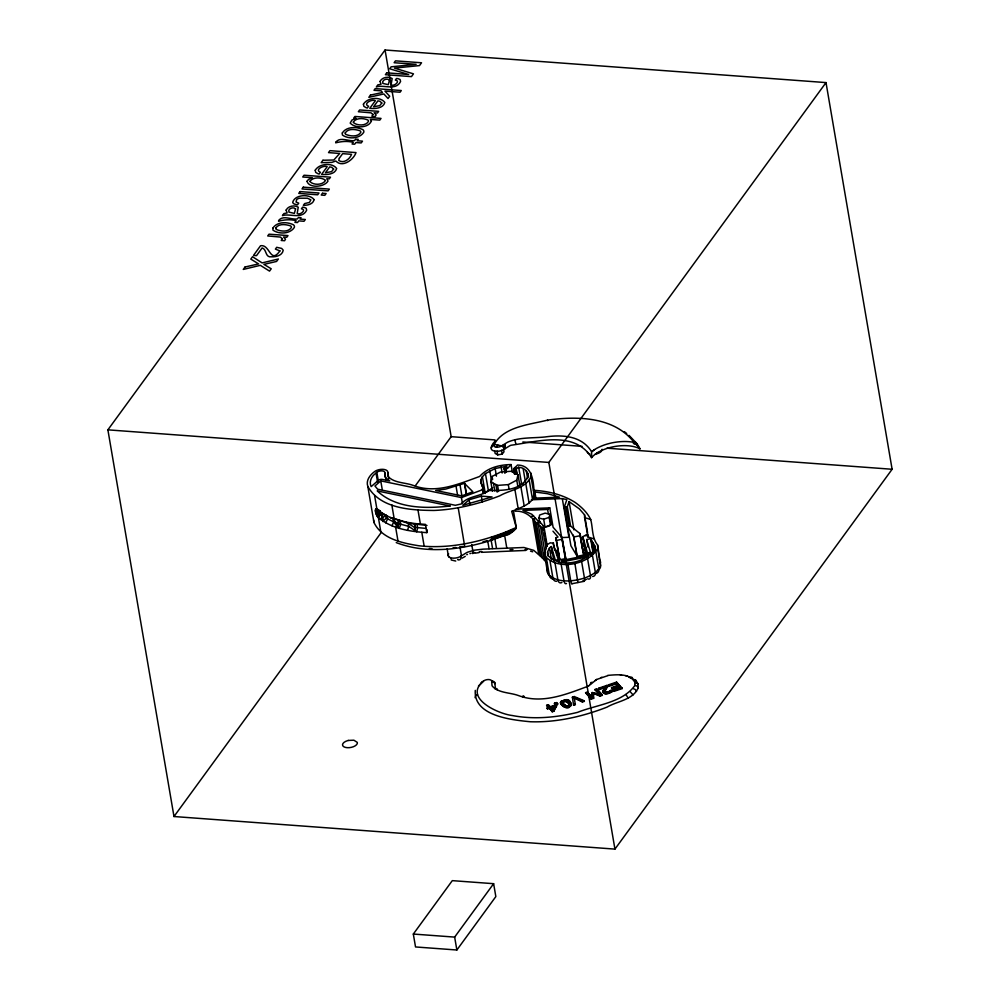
<?xml version="1.0" encoding="UTF-8"?>
<svg xmlns="http://www.w3.org/2000/svg" width="1000" height="1000" viewBox="0 0 1000 1000"><rect width="100%" height="100%" fill="white"/><g stroke="black" fill="none" stroke-linecap="round" stroke-linejoin="round"><path stroke-width="1.5" d="M602.263 694.688L596.737 688.875L595.125 689.425L599.875 694.438L592.225 692.537L592.075 697.1L587.325 692.1L585.588 692.688L591.225 699.15L593.625 698.325L593.575 693.375L599.9 695.5L602.263 694.688L602.362 695.337L600.013 696.137L593.575 693.375M380.45 519.513L382.575 515.85L380.6 514.15L380.337 512.6L375.387 510.825L380.075 511.062C372.987 504.825 375.5 514.538 377.837 517.188C391.25 528.7 409.738 531.538 426.825 532.638L427.287 529.9M592.238 696.225L592.225 692.537M634.65 442.013L634.075 442.375A31.8 15.613 -9.7 0 0 594.562 449.588L591.613 451.737L591.575 457.65A28.775 14.125 -9.7 0 1 639.987 448.812L634.65 442.013L633.9 442.137C613.737 416.475 577.038 416 547.45 420.138C529.15 424.812 503.387 426.538 493.787 445.188A3.013 2.575 13.4 0 0 491.25 447.962A7.512 3.688 -9.7 0 0 494.963 451.188A7.512 3.688 -9.7 0 0 503.2 449.825L509.562 445.9A11.638 5.713 -9.7 0 1 511 445.25C537.175 441.7 574.487 430.112 591.575 457.65M560.513 702.625C575.425 690.825 572.275 719.188 560.513 702.625L560.8 703.9M560.562 702.05L560.625 703.263C562.362 707.3 569.663 708.225 571.25 703.925L570.662 702.6M502.025 536.213L507.25 534.438L507.337 533.5M513.425 510.725L511.662 511.188L516.287 527.487L505.962 531.938C503.663 539.7 515.125 530.588 516.287 527.487L513.425 510.725C521.125 507.238 531.062 504.663 534.275 495.875C533.612 483.925 533.663 465.188 517.487 465.05C516.975 466.275 511.287 469.438 514.938 469.725C519.637 464.175 528.35 469.875 528.462 476.675M607.775 675.387C616.025 674.762 629.825 672.825 634.85 682.325L634.9 685.438C622.425 702.9 596.438 704.75 577.562 712.362C556.25 717.537 533.837 719.7 512.163 715.5C498.2 713.888 462.713 697.8 483.625 680.987A4.562 2.237 -9.7 0 1 488.35 679.55A4.562 2.237 -9.7 0 1 491.688 680.987L492 685.438A14.512 7.125 -9.7 0 0 492.5 686.4C499 693.2 509.938 692.438 518.3 695.5C542.025 704.475 566.275 694.3 588.488 686.075L596.587 679.5L607.938 675.612M595.175 680.525L596.587 679.5M562.275 702.163C564.663 696.875 573.875 706.425 566.213 705.85C554.75 695.688 569.237 713.125 569.388 703.962M562.337 701.787L562.487 703.2M504.787 446.15L504.963 445.138L504.787 446.15L503.725 445.138L500.913 446.287A4.475 2.2 -9.7 0 1 496.525 447.163L495.525 447.013A4.475 2.2 -9.7 0 1 493.787 445.188M475.275 690.387C473.475 716.1 511.838 719.925 530.312 721.75C556.6 722.613 582.663 716.562 607.062 707.113C617.238 701.087 633.013 700.05 638.237 687.825L637.975 683.688L634.85 682.325M416.737 531.862L417.6 527.762L417.075 524.675L415.325 523.612L406.125 522.15L390.538 517.537L408.2 523.275L426.987 525.45M492.425 491.163L490.863 482.013L492.088 476.475L500.538 472.013L511.3 471.262L517.987 474.613L520.062 486.812M517.8 486.25L516.763 480.15L517.987 474.613M481.7 682.337L483.625 680.987M538.95 518.05L539.675 514.987L545.15 513.125L549.9 514.3L551.225 522.05L550.5 525.1L545.025 526.962L543.7 519.225L538.95 518.05L539.837 523.2M543.525 526.962A6.012 2.95 -9.7 0 0 550.5 525.1L549.175 517.362L549.9 514.3M480.75 683.3L482.812 681.812M601.175 677.475L601.95 677.225M407.525 530.4L408.725 526.362L408.2 523.275L406.125 522.15M534.85 491.987L532.712 498.212L559.513 497.175L547.463 493.675L534.85 491.987L535.862 497.938M583.162 538.125L586.475 557.475L585.65 554.637L577.2 556.312L570.913 545.8L564.3 507.088L566.862 499.625L562.3 498.587L531.388 499.775M587.075 554.675L583.562 554.338L583.763 555.013L579.812 533.475L570.612 526.112L567.3 506.763L569.075 501.575L579.375 508.888L584.538 514.812L587.587 532.675M506.562 468.713A1.5 0.737 -9.7 0 0 506.887 467.788A1.5 0.737 -9.7 0 0 505.262 467.6L504.237 468.8L506.763 468.65A5.75 2.825 -9.7 0 0 508.062 467.925L511.062 464.575C499.762 464.688 487.375 467.738 479.625 476.475C458.462 484.062 435.712 494.175 413.175 485.387C405.2 482.413 394.762 483.212 388.425 476.887A11.638 5.713 -9.7 0 1 388.038 476.112L387.75 471.7A7.512 3.688 -9.7 0 0 382.25 469.312A7.512 3.688 -9.7 0 0 374.462 471.688C369.95 475.1 365.763 480.387 367.8 486.375L373.975 522.5C381.887 539.062 402.663 543.175 419.113 545.8C448.675 549.012 478.475 542.575 505.962 531.938M491.25 447.962L492.9 443.725L495.712 440.412M397.7 527.288L397.175 524.2L398.45 520.662L398.975 523.75L397.7 527.288L393.688 521.9L393.162 518.812L384.263 514.562L376.362 509.1M399.25 528.337L400.737 524.375L400.213 521.287L397.837 520.087M605.237 691.663L605.925 692.675L604.925 690.562L607.65 686.225L606.875 685.413L598.837 688.162L599.587 689.475L605.975 687.288M607.65 686.225L605.325 690.438L605.35 692.3M605.812 692.025L608.387 691.862L611.013 690.3L612.013 691.737L608.125 693.5L605.075 693.688L603.612 692.95L603.062 690.913L605.875 686.637L599.475 688.825L598.837 688.162M603.862 689.325L603.175 691.562L604.963 693.037L608.013 692.85L611.9 691.087M391.95 525.788L393.688 521.9L396.037 522.725M483.775 493.263L482.475 485.637L480.9 483L480.85 479.9L482.4 476.688L485.45 473.587L495.15 468.537L506.938 466.163L505.262 467.6M448.65 553.8L448.162 554.8A6.037 5.15 13.4 0 0 448.587 556.125M367.8 486.375C380.325 508.837 411.1 510.25 433.975 510.462C456.575 509.525 478.75 503.963 499.787 495.812C509.975 489.787 525.75 488.75 530.975 476.525L530.913 473.038M553.6 579.1A6.037 5 -43.5 0 1 549.362 575.5L547.513 572.362L544.65 555.588L544.587 552.1L546.337 548.475L542.312 528.362L537.175 522.875L536.362 523.062C531.4 516.125 524.188 510.5 515.112 511.2M587.962 546.975L586.688 539.525L590.638 538.713L594.663 545.625L594.712 548.725C586.237 563.538 558.837 568.587 547.612 555L547.562 551.9L549.462 547.962L551.375 546.575L555.337 560.237L558.288 559.65L558.787 562.625M544.65 555.588C557.125 571.025 588.288 565.025 597.688 548.525L597.625 545.037C591.812 537.825 592.95 528.05 590.725 519.525C587.288 512.45 581.438 506.938 575.112 502.4C562.7 494.562 548.025 491.087 533.488 490.288M385.662 522.812L387.612 519.025L387.088 515.938L379.038 511.262M560.675 702.7L562.062 700.625M555.163 705.875L552.938 709.65L550.775 707.375L555.163 705.875L553.787 709.038M586.95 686.6L588.488 686.075M546.962 707.85L549.1 707.95L552.125 711.137L553.737 710.588L556.712 705.612L555.925 704.788L550.188 706.75L548.288 704.75L546.613 705.325L548.612 707.975L547.075 708.5L548.5 707.325L546.613 705.325M549.1 707.95L552.238 711.787L553.85 711.237L556.712 705.612M562.45 702.425L566.263 701.5L569.5 704.613M107.888 429.85L385.062 50L826.012 82.587L892.113 469.263L614.938 849.112L173.988 816.525L107.888 429.85L548.837 462.438L826.012 82.587M173.988 816.525L381.175 532.587M415.25 485.887L451.163 436.675L385.062 50M496.388 447.15L497.887 445.1M522.75 696.7L522.863 696.55A3 1.175 -85.8 0 1 524.05 696.525M413.325 934.05L452.3 880.638L493.625 883.688L495.838 896.587L456.863 950L415.525 946.95L413.325 934.05L454.65 937.1L493.625 883.688M494.688 450.838L495.138 453.413L497.738 454.888L502.175 454.087L504 451.812L503.562 449.237M542.312 528.362L543.938 526.538L539.913 521.938L536.362 523.062L542.325 557.9L546.65 562.537M545.625 547.725L547.25 545.887L543.938 526.538M377.837 517.188L380.6 514.15L375.513 511.85L380.337 512.6M376.037 473.113L376.85 472.287A4.475 2.2 -9.7 0 1 381.5 470.875A4.475 2.2 -9.7 0 1 384.787 472.287L385.1 476.725A14.588 7.163 -9.7 0 0 385.6 477.7L389.75 480.95L382.413 479.438A3 1.475 -9.7 0 0 378.3 480.375L371.15 486.637C368.75 481.637 371.675 475.925 376.037 473.113L377.575 482.038M486.287 492.425L492.675 487.575M481.725 682.987L478.488 686M620.175 674.8L621.562 675.263M594.562 449.588L591.613 451.737C581.625 435.45 561.95 434.525 544.95 436.987C533.025 438.188 520.513 437.175 509.137 441.55A14.588 7.163 -9.7 0 0 507.35 442.35L501.725 445.775M386.238 518.162L382.875 521.45L382.35 518.362L385.7 515.075L386.238 518.162L393.688 521.9M519.788 485.363L521.475 483.713L523.8 484.525M482.475 485.637L482.863 488.95L480.9 490.325L461.45 497.587L380.763 480.887L374.95 485.988L377.638 489.212L455.363 505.3L461.325 503.938C468.038 495.6 480.15 497.1 488.175 490.538C501.912 490.5 520.737 491.062 528 476.725L527.938 473.625M469.087 499.8L462.837 505.3L492.062 496.938L481.375 496.15L469.087 499.8L469.85 504.275M610.062 691.05L612.013 691.737M539.1 522.137L531.85 514.263L522.925 510.412L547.612 509.462L549.775 507.863L553.088 527.212L561.925 537.45L565.75 558.6L559.775 559.788L555.837 537.863L558.025 537.038L552.95 531.163M504.963 445.138L502.362 446.012L504.3 445.6L504.963 448.688M377.25 516.35L380.6 514.15L375.788 513M504.562 448.95L504.837 447.962M447.137 548.787L448.162 554.8A7.512 3.688 -9.7 0 0 451.887 558.025A7.512 3.688 -9.7 0 0 460.112 556.663L466.488 552.737A11.638 5.713 -9.7 0 1 467.912 552.087L474.412 550.175L483.075 549.15L523.95 547.487L533.837 550.388L542.325 557.9M504.363 448.263L504.663 447.163M502.987 446.413L504.487 446.35M458.1 559.412L457.688 559.675A6.012 3.413 57.4 0 0 461.05 556.062M462.362 558.088L463 557.688M522.3 696.425L523.975 696.513M463.6 557.312L465.25 556.35M625.588 675.638L627.625 676.2M490.863 482.013L497.587 485.387L508.312 484.613L516.763 480.15M586.062 556.05L582.75 536.7L587.837 534.163L587.913 536.925L594.038 538.888M559.538 558.812L559.725 559.6M507.25 534.438L507.912 534.138L507.275 534.25M516.213 528.225L506.062 532.587L491.562 537.775L491.463 537.125M513.625 530.95L491.625 539.362L491.613 538.375L515.725 529.05L514.475 529.25M512.025 531.987L490.487 540.05M510.112 533.05L490.737 540.237M586.5 579.3L583 580.788A6.037 1.638 71.1 0 0 584.462 578.1C590.85 575.612 598.1 572.238 600.55 565.3L597.625 545.037M607.45 692.1L608.5 692.513L609.275 691.488M530.887 516.638L533.538 515.612M504.237 468.8L505.562 468.288M535.45 518.438L532.762 519.412L538.713 554.25M630.025 677.25L631.788 677.163L632.775 678.637L629.038 677.275M466.725 554.7L467.488 554.425M491.613 538.913L514.587 530.013M490.213 539.763L496.55 537.5M490.962 540.337L505.7 535.1M464.425 483.338L472.863 491.763L461.812 495.875L435.662 490.462L445.838 489.05L464.425 483.338L466.463 495.238M543.7 519.225L549.175 517.362M554.487 703.312L556.575 702.6L557.638 703.713L555.662 705.075L554.487 703.312L555.662 705.075M574.237 697.875L575.325 704.575L573.562 705.175L572.413 697.188L574.275 696.55L584.275 700.837L582.525 702.113L574.237 697.875L582.413 701.475L584.275 700.837M608.413 684.887L616.538 682.113L622.175 688.562L614.038 691.35L613.275 690.013L619.675 687.825L618.162 686.237L612.2 688.275L611.55 687.588L617.513 685.55L615.462 683.388L609.062 685.575L608.413 684.887L609.175 686.225L615.575 684.038L617.625 686.188L611.663 688.225L611.55 687.588M554.6 703.962L556.688 703.25L557.75 704.362M595.125 689.425L595.225 690.075L596.85 689.525L602.362 695.337M598.95 688.8L606.975 686.062L607.75 686.875M608.513 685.537L615.3 683.213M555.55 704.425L557.638 703.713M548.288 704.75L550.288 707.4L554.6 705.925M547.075 708.5L549.212 708.6M550.775 707.375L550.887 708.025L555.275 706.525M611.663 688.225L612.312 688.913L618.275 686.875L619.788 688.475L613.387 690.662M585.588 692.688L591.112 698.5L593.513 697.675L593.625 698.325M613.275 690.013L613.925 690.7L622.062 687.925M537.175 522.875L539.913 521.938L536.362 523.062M477.5 694.513L475.6 695.675L475.062 697.675M469.9 553.638L470.775 553.375M494.963 688.812L496.825 688.787L497.413 689.912M376.688 515.325L380.6 514.15L378.425 517.775L380.775 531.675M482.912 541.862L487.3 540.6M491.163 540.337C460.75 549.775 426.688 554.312 396.238 542.6M563.112 700.888L566.975 700.562L566.875 699.912M584.05 581.325L571.875 583.75M633.188 679.538L635.737 680.025L638.188 684.325M472.25 552.938L474.7 552.45M562.45 539.25L556.462 540.438L555.837 537.863M570.612 526.112L567.612 526.438L573.888 536.962L580.45 535.662M587.487 553L590.425 552.413M582.75 536.7L587.712 553.787L590.662 553.2L591.163 556.175M558.288 559.65L552.863 542.975A3.663 1.8 -9.7 0 1 550.312 542.75L546.587 545.075L547.25 545.887M564.3 507.088L567.3 506.763M474.875 553.2L479.1 552.587M453.013 547.875L455.925 547.45M460.3 546.825L463.212 546.4M479.288 551.775L481.788 551.512M481.488 552.337L525.913 550.425M509.988 549.688L512.95 549.538M515.875 509.175L549.775 507.863M561.188 537.587L568.913 537.288L562.3 498.587M585.25 552.775L583.125 552.825L579.812 533.475M491.688 681.462L494.812 683.012L495.3 687.412M376.188 514.175L380.6 514.15L375.85 513.188M501.812 535.612L504.175 535.612M498.938 536.737L499.762 536.737M455.763 561.05L451.2 559.987M634.9 685.438L637.087 686.062L638.237 687.825M525.1 549.475L527.212 549.6M451.163 436.675L494.787 439.9M522.837 441.975L582.05 446.35M606.975 448.188L892.113 469.263M415.325 523.612L425.425 524.388L426.825 532.638M426.262 528.438L415.087 527.362L414.562 524.275L415.375 530.825L408.725 526.362L398.975 523.75M429.3 548.45L431.975 548.663M592.225 682.288L590.7 682.625L590.337 684.287M585.163 535.5L587.888 535.837M633.35 688.662L635.388 689.562L636.5 691.438M375.425 510L380.075 511.062L375.925 509.1M530.538 551.163L532.688 551.8M584.538 514.812L584.6 517.575L590.725 519.525M593.387 692.825L598.663 694.638M633.325 443.462L637.188 444.837L635.375 442.062M375.6 509.4L378.95 510.65M630.288 691.775L633.05 694.938M575.812 697.812L584.375 701.488M384.263 514.562L387.088 515.938M633.663 442.85L637.188 444.837L633.9 442.137M408.2 523.275L414.85 527.737M625.925 694.562L628.162 698.062M633.95 679.488L636.312 681.2M624.375 431.688L626.688 433.525M629.012 435.363L637.163 443.888L639.987 448.812M581.475 544.025L585.988 547.6M504.888 467.713L506.238 468.862M497.025 689.575L495.7 688.188A11.638 5.713 -9.7 0 1 495.538 687.938M622.175 688.562L616.538 682.113M595.225 690.075L599.038 694.087M591.237 696.75L587.325 692.1M550.887 708.025L552.325 709.538M555.237 549.338L559.3 554.038M503.55 446.95L504.025 447.575M393.162 518.812L397.175 524.2M599.25 559.712L600.487 561.8A6.037 5.25 -16.2 0 1 600.525 563.175M514.7 439.725L515.837 443.675M577.875 582.513L574.862 563.125M586.688 539.525L590.662 553.2M565.75 558.6L561.925 537.45M464.738 546.525L458.212 507.812M547.537 420.15L547.625 420.625M597.688 548.525L600.55 565.3A6.037 5.15 13.4 0 1 598.337 569.963M595.938 552.15L598.8 568.913A6.037 4.688 36.1 0 1 596.788 573.175M594.663 545.625L595.425 550.087M618.162 686.237L618.275 686.875M592.888 542.663L594.425 551.587M591.163 539.637L593.45 553.038M615.462 683.388L615.575 684.038M590.638 538.713L593.188 553.6M592.5 555.638L595.363 572.413A6.037 3.925 51.5 0 1 592.663 576.5M584.6 517.575L587.913 536.925M613.925 690.7L614.038 691.35M612.2 688.275L612.312 688.913M611.225 690.913L611.112 690.263L611.125 690.938M587.712 553.787L588.225 556.763M610.625 690.638L610.725 691.287M610.612 691.838L610.725 692.487M587.6 558.763L590.475 575.538A6.037 2.875 62.5 0 1 587.663 578.787M609.062 685.575L609.175 686.225M609.763 692.25L609.875 692.9M608.9 692.588L609.012 693.225M608.387 691.862L608.5 692.513M606.875 685.413L606.975 686.062M608.013 692.85L608.125 693.5M580.262 534.987L583.312 552.85M607.175 693.025L607.288 693.675M606.575 692.175L606.688 692.812M605.837 688.7L605.95 689.35M606.388 693.125L606.487 693.763M605.212 689.788L605.325 690.438M605.638 693.125L605.75 693.775M604.925 690.562L605.05 691.8M604.963 693.037L605.075 693.688M604.388 692.875L604.5 693.525M581.587 561.325L584.45 578.088C573.212 581.375 559.212 583.288 549.388 575.5L546.512 558.725M603.9 692.638L604 693.275M603.362 690.15L603.475 690.788M603.5 692.312L603.612 692.95M569.075 501.575L573.913 529.862M573.888 536.962L577.2 556.312M573.362 535.163L576.675 554.513M599.475 688.825L599.587 689.475M599.9 695.5L600.013 696.137M565.837 506.825L569.15 526.175M596.737 688.875L596.85 689.525M591.112 698.5L591.225 699.15M567.875 564.05L570.737 580.825A6.037 1.075 86.2 0 0 572.137 583.525M548.837 462.438L614.938 849.112M561.112 564.05L563.987 580.812A6.037 2.375 -85.8 0 0 566.5 583.513M556.225 539.462L559.775 559.788M582.413 701.475L582.525 702.113M553.413 542.863L554.675 550.312M547.612 509.462L548.375 513.925M555.037 563.1L557.9 579.875A6.037 3.5 -76 0 0 561.912 582.487M551.375 546.575L553.913 561.462M551.388 550.087L551.9 553.062M549.462 547.962L551.5 559.875M574.275 696.55L572.525 697.837L572.413 697.188M575.325 704.575L575.225 703.938L573.562 705.175M550.062 561.287L552.925 578.062A6.037 4.4 -62.8 0 0 556.663 581.3M543.275 525.725L544.038 530.188M544.55 533.162L545.05 536.138M545.562 539.125L546.075 542.1M547.562 551.9L548.325 556.362M571.075 703.3L571.362 704.575M571.2 704.5L571.312 705.138M540.475 526.413L545.625 556.512M570.925 705.013L571.038 705.65M544.587 552.1L545.375 556.675M546.938 565.825L547.513 572.362A6.037 5.25 -16.2 0 0 549.275 575.262M570.037 701.85L570.15 702.487L569.288 701.15M570.425 705.487L570.538 706.125M530.975 476.525L534.275 495.875M569.7 705.913L569.812 706.562M568.513 700.6L568.625 701.237L567.712 700.188M569.138 703.512L569.25 704.15M538.2 523.962L544.375 560.087M569.188 705.088L569.3 705.738M568.763 705.387L568.875 706.038M568.75 706.3L568.862 706.938M568.138 705.65L568.25 706.3M567.212 701.462L567.325 702.1M529.225 480.15L532.537 499.5M566.712 701.112L566.825 701.762M567.712 706.587L567.812 707.237M567.438 705.837L567.55 706.488M565.988 699.788L566.1 700.425M566.15 700.85L566.263 701.5M566.8 705.9L566.912 706.55M526.287 470.838L527.587 478.462M565.588 700.688L565.7 701.338M566.712 706.75L566.825 707.387M566.213 705.85L566.325 706.5M534.5 521.125L540.45 555.962M565.05 699.788L565.163 700.438M564.987 700.638L565.1 701.275M565.65 705.7L565.763 706.35M565.775 706.75L565.887 707.4M564.338 700.7L564.45 701.338M565.125 705.45L565.225 706.087M564.05 699.95L564.163 700.588M564.587 705.088L564.7 705.738M564.888 706.625L565 707.262M563.625 700.888L563.725 701.538M564.038 706.35L564.15 706.988M523.138 468.562L525.487 482.287M525.788 483.638L529.087 502.987M563 701.15L563.1 701.8M562.575 701.45L562.688 702.1M563.237 705.938L563.35 706.575M562.612 703.012L562.725 703.65M562.463 705.387L562.575 706.025M561.337 701.062L561.45 701.7M561.725 704.7L561.838 705.337M560.837 701.538L560.95 702.175M561.1 703.938L561.213 704.587M518.6 466.938L521.587 483.725M520.887 486.763L524.2 506.112M556.575 702.6L556.688 703.25M517.038 473.787L516.263 469.212L513.763 468.725L514.688 474.188M516.013 469.387L516.788 473.963M515.688 469.538L516.475 474.113M555.925 704.788L556.038 705.438M515.325 469.65L516.112 474.225M514.938 469.725L515.725 474.288M514.562 469.738L515.075 472.788M514.212 469.7L514.725 472.75M513.6 468.925L514.475 474.05M553.737 710.588L553.85 711.237M511.062 464.575L512.362 472.2M514.875 489.325L518.188 508.675M552.125 711.137L552.238 711.787M550.188 706.75L550.288 707.4M547.55 708.475L547.663 709.125M505.875 468.975L506.4 472.025M508.312 484.613L509.087 489.188M505.487 469.05L506.012 472.1M505.1 469.062L505.625 472.113M501.512 450.225L502.175 454.087M504.75 469.025L505.275 472.075M504.325 468.038L505.1 472.612M504.15 468.237L504.888 473.2M501.125 466.938L502.163 473.038M497.075 451.025L497.738 454.888M495.15 468.537L496.45 476.163M497.587 485.387L498.625 491.475M495.863 484.525L497.175 492.137M504.425 534.113L506.737 547.663M493.488 483.325L494.8 490.95M492.088 476.475L492.612 479.525M489.8 470.8L491.625 481.475M485.45 473.587L488.325 490.35M494.925 539.225L496.475 548.263M482.4 476.688L485.275 493.45M482.863 488.95L483.65 493.525M480.85 479.9L481.887 486M482.413 489.05L482.938 492.088M491.025 539.462L492.562 548.488M481.375 496.15L482.4 502.1M487.762 541.188L489.05 548.713M464.65 483.263L466.688 495.163M471.725 544.487L472.75 550.513A6.025 0.787 76.1 0 1 472.425 553.237M460.025 484.825L462.05 496.737M461.45 497.587L462.463 503.55M456.025 486.138L457.55 495.075M459.938 546.763L461.475 555.788M417.987 510.062L420.375 524M421.788 532.25L424.162 546.188M387.762 472.362L388.8 478.688M391.812 504.875L394.188 518.8M395.6 527.062L397.987 541M384.787 472.762L386.062 480.5M380.763 480.887L382.287 489.812M376.85 472.287L378.375 481.213M454.65 937.1L456.863 950M382.575 515.85L382.05 512.762L382.35 518.362M374.6 495.562L376.975 509.5M507.875 533.413L507.987 534.1M373.612 520.037L373.975 522.5M415.087 527.362L415.375 530.825M382.725 518.65L382.875 521.45M603.062 690.913L603.188 692.262M495.025 683.662L495.025 683A7.512 3.688 -9.7 0 0 492.137 680.913M514.012 468.537A1.5 0.737 -9.7 0 1 515.812 468.237A1.5 0.737 -9.7 0 1 516.425 469.012M596.188 573.425A6.037 4.688 36.1 0 1 595.538 573.587M550.538 576A6.037 5.25 -16.2 0 1 549.875 575.662M451.2 558.737A6.037 5.15 13.4 0 1 450.538 558.337M449.4 557.337A6.037 5.15 13.4 0 1 448.95 556.75M556.512 553.013A6.012 2.95 -9.7 0 1 556.55 555.288M550.438 521.475A6.012 2.95 -9.7 0 1 550.5 525.1M491.737 446.962A3 2.5 22.9 0 1 494.2 444.338L501.575 445.875A3 1.7 57.4 0 1 504.125 449.225M602.062 449.288A7.512 3.688 -9.7 0 1 595.25 454.175M589.837 454A7.512 3.688 -9.7 0 1 587.25 451.788M598.225 452.463A6.012 2.95 -9.7 0 1 596.862 453.025M295.587 208.888L294.363 213.388L288.9 212.1C287.425 208.612 293.637 206.388 295.587 208.888M389.5 80.175L388.275 84.675L382.825 83.4C381.35 79.912 387.55 77.688 389.5 80.175M275.763 228.088L276.087 229.375C280.613 231.388 288.2 232.45 291.325 227.6A4.737 2.325 -9.7 0 0 290.4 225.85C285.9 224.35 278.663 223.3 275.763 228.088M345.188 132.95L345.513 134.25C350.025 136.263 357.612 137.325 360.737 132.475A4.737 2.325 -9.7 0 0 359.812 130.712C355.312 129.225 348.075 128.175 345.188 132.95M279.925 250.912C270.125 264.675 270.138 243.95 260.538 245.763L253.487 255.425L256.512 255.65L262.113 247.963C266.9 249.188 264.988 257.688 271.337 256.812C275.938 257.087 282.45 255.5 283.225 250.188L281.613 248.4L276.7 247.312L275.387 249.112L279.925 250.912M315.225 170.25L315.688 172.387L318.163 173.812L319.163 174.05L320.425 172.312C314.125 169.75 324.113 164.862 327.2 166.663L321.575 174.387C326.725 174.862 335 174.575 336.662 168.487C332.225 162.3 319.062 163.55 315.225 170.25M363.413 104.225L363.862 106.363L366.337 107.788L367.337 108.025L368.612 106.287C362.3 103.725 372.3 98.837 375.387 100.638L369.75 108.35C374.913 108.837 383.175 108.55 384.837 102.463C380.4 96.275 367.238 97.525 363.413 104.225M286.125 210.113L287.15 212.938L283.9 213.588L282.45 215.6C289.762 213.125 302.013 219.8 306.675 210.175L306.163 208.2L304.175 207.387L302.625 207.162L301.425 208.812C307.025 209.425 300.188 215.637 297.188 213.512L298.238 207.237C294.587 204.762 288.1 205.912 286.125 210.113M353.387 121.912L353.35 122.525C356.975 125.787 366.2 126.2 368.575 121.188L368.075 120.113C363.713 118.062 356.475 117.525 353.387 121.912M380.05 81.412L381.062 84.237L377.812 84.887L376.375 86.9C383.675 84.425 395.925 91.1 400.588 81.475L400.075 79.488L398.088 78.675L396.538 78.463L395.337 80.113C400.938 80.725 394.1 86.938 391.1 84.812L392.15 78.537C388.5 76.062 382.013 77.213 380.05 81.412M310.087 181.137L310.05 181.7C313.6 185.287 322.4 185.238 325.337 180.738L325.225 180C321.075 177.375 313.35 176.737 310.087 181.137M371.413 120.962C368.512 128.3 354.938 128.463 350.2 123.1L351.912 120.05L356.125 118.275L353.7 118.1L354.888 116.463L381.05 118.4L379.8 120.125L370.337 119.425L371.413 120.962M314.088 199.625C313.188 204.262 307.413 205.475 303.363 205.3L304.625 203.588L309.475 202.413L310.85 199.862L307.425 198.212L299.6 198.212A4.275 2.1 -9.7 0 0 296.712 199.513L296.05 202.013L298.725 203.15L297.475 204.862L294.575 204.112A7.113 3.487 -9.7 0 1 292.712 202.3C294.812 194.375 309.75 193.663 314.088 199.625M333.625 169.088L331.562 171.65L325.438 172.75L329.7 166.9L331.763 167.312L333.625 169.088M381.8 103.062L379.738 105.625L373.612 106.725L377.887 100.875L379.938 101.287L381.8 103.062M272.875 228.125L272.975 230.15C278.938 234.438 289.962 234.1 294.275 227.537A8.55 4.2 -9.7 0 0 293.463 224.8C287.225 221.637 276.975 221.562 272.875 228.125M342.3 133L342.388 135.025C348.35 139.312 359.375 138.975 363.688 132.4A8.55 4.2 -9.7 0 0 362.875 129.662C356.65 126.5 346.388 126.425 342.3 133M282.225 238.7L281.238 240.487L284.6 240.725L285.487 239.15L283.5 237.025L286.775 237.262L288 235.588L268.988 234.175L267.7 235.95L280.413 237.075L282.225 238.7M372.875 114.462L371.887 116.25L375.262 116.5L376.138 114.925L374.15 112.788L377.425 113.038L378.663 111.35L359.637 109.95L358.35 111.725L371.062 112.85L372.875 114.462M307.013 181.3C308.938 188.438 324.387 187.338 328 181.062L326.75 178.725L329.263 178.912L330.525 177.188L304.012 175.225L302.725 177L312.438 177.712L308.475 179.488L307.013 181.3M278.725 220.512L278.488 221.163C283.8 219.9 289.725 219.037 296.125 220.688L294.9 222.375L297.5 222.562L298.738 220.888L304.037 221.275L305.35 219.488L300.038 219.1L301.075 217.675L298.463 217.475L297.425 218.9C291.863 220.1 282.863 214.675 278.725 220.512M335.887 142.175L335.65 142.825C340.962 141.562 346.887 140.7 353.288 142.363L352.062 144.037L354.663 144.225L355.9 142.55L361.2 142.938L362.512 141.15L357.2 140.762L358.237 139.338L355.625 139.137L354.588 140.562C349.025 141.762 340.025 136.337 335.887 142.175M339.338 158.188L338.75 160.438C343.612 163.9 349.8 159.188 351.55 154.325L342.638 153.663L339.338 158.188M245.05 267L243.275 269.425L260.35 265.325L269.525 271.112L271.225 268.788L263.913 264.387L276.588 261.438L278.375 258.988L262.125 262.9L252.525 256.737L250.8 259.1L258.612 263.9L245.05 267M300.062 191.6L298.75 193.4L317.675 194.8L318.988 193L300.062 191.6M303.288 187.175L302 188.95L328.075 190.875L329.375 189.1L303.288 187.175M322.938 160.263L321.188 162.65L331.75 162.4L335.887 161.012C342.212 168.062 353.612 159.863 356.012 152.587L329.938 150.662L328.512 152.613L339.688 153.45L333.825 160.012L322.938 160.263M370.5 95.062L368.85 97.325L383.85 93.95L388.038 98.5L389.688 96.25L384.925 91.1L400.062 92.225L401.3 90.525L375.225 88.6L373.988 90.3L381.125 90.825L382.488 92.487L370.5 95.062M386.725 72.838L385.375 74.7L411.45 76.625L413.475 73.85L394.425 68.1L419.5 65.588L421.55 62.775L395.475 60.85L394.113 62.725L416.138 64.3L391.112 66.825L389.7 68.763L408.688 74.5L386.725 72.838M322.525 193.263L321.213 195.062L324.825 195.325L326.138 193.525L322.525 193.263M348.275 740.45L347.65 740.625A7.512 3.688 -9.7 0 0 342.762 745.738A7.512 3.688 -9.7 0 0 351.413 747.337A7.512 3.688 -9.7 0 0 357.312 742.4L353.888 740.2L348.275 740.45M585.188 555.8L561.638 560.487L562.05 561.912L585.6 557.212L585.188 555.8M450.062 506C425.575 508.775 396.312 508.8 377.212 490.913L450.062 506"/></g></svg>
